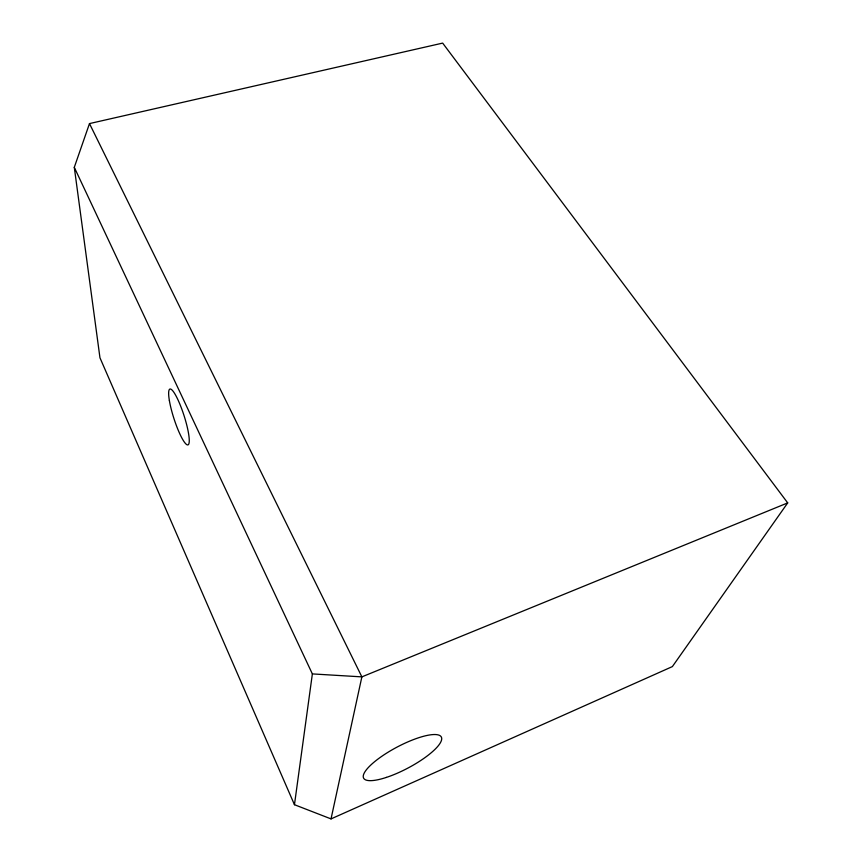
<?xml version="1.0" encoding="UTF-8"?>
<svg xmlns="http://www.w3.org/2000/svg" width="862" height="862" viewBox="0 0 862 862"><rect width="100%" height="100%" fill="white"/><g stroke="black" fill="none" stroke-linecap="round" stroke-linejoin="round"><path stroke-width="1.29" d="M294.459 804.709L312.367 673.912L74.294 167.336L89.486 123.589L442.659 43.1L787.706 502.902L672.371 666.595L331.03 818.9L294.459 804.709L99.96 357.784L74.294 167.336M331.03 818.9L361.868 676.875L89.486 123.589M787.706 502.902L361.868 676.875L312.367 673.912M386.424 777.395A43.951 11.809 -27.9 0 0 441.516 737.463A43.951 11.809 -27.9 0 0 379.495 757.935A43.951 11.809 -27.9 0 0 386.424 777.395M169.372 400.55A29.34 5.258 72.1 0 0 187.076 444.792A29.34 5.258 72.1 0 0 180.46 405.625A29.34 5.258 72.1 0 0 169.372 400.55"/></g></svg>
